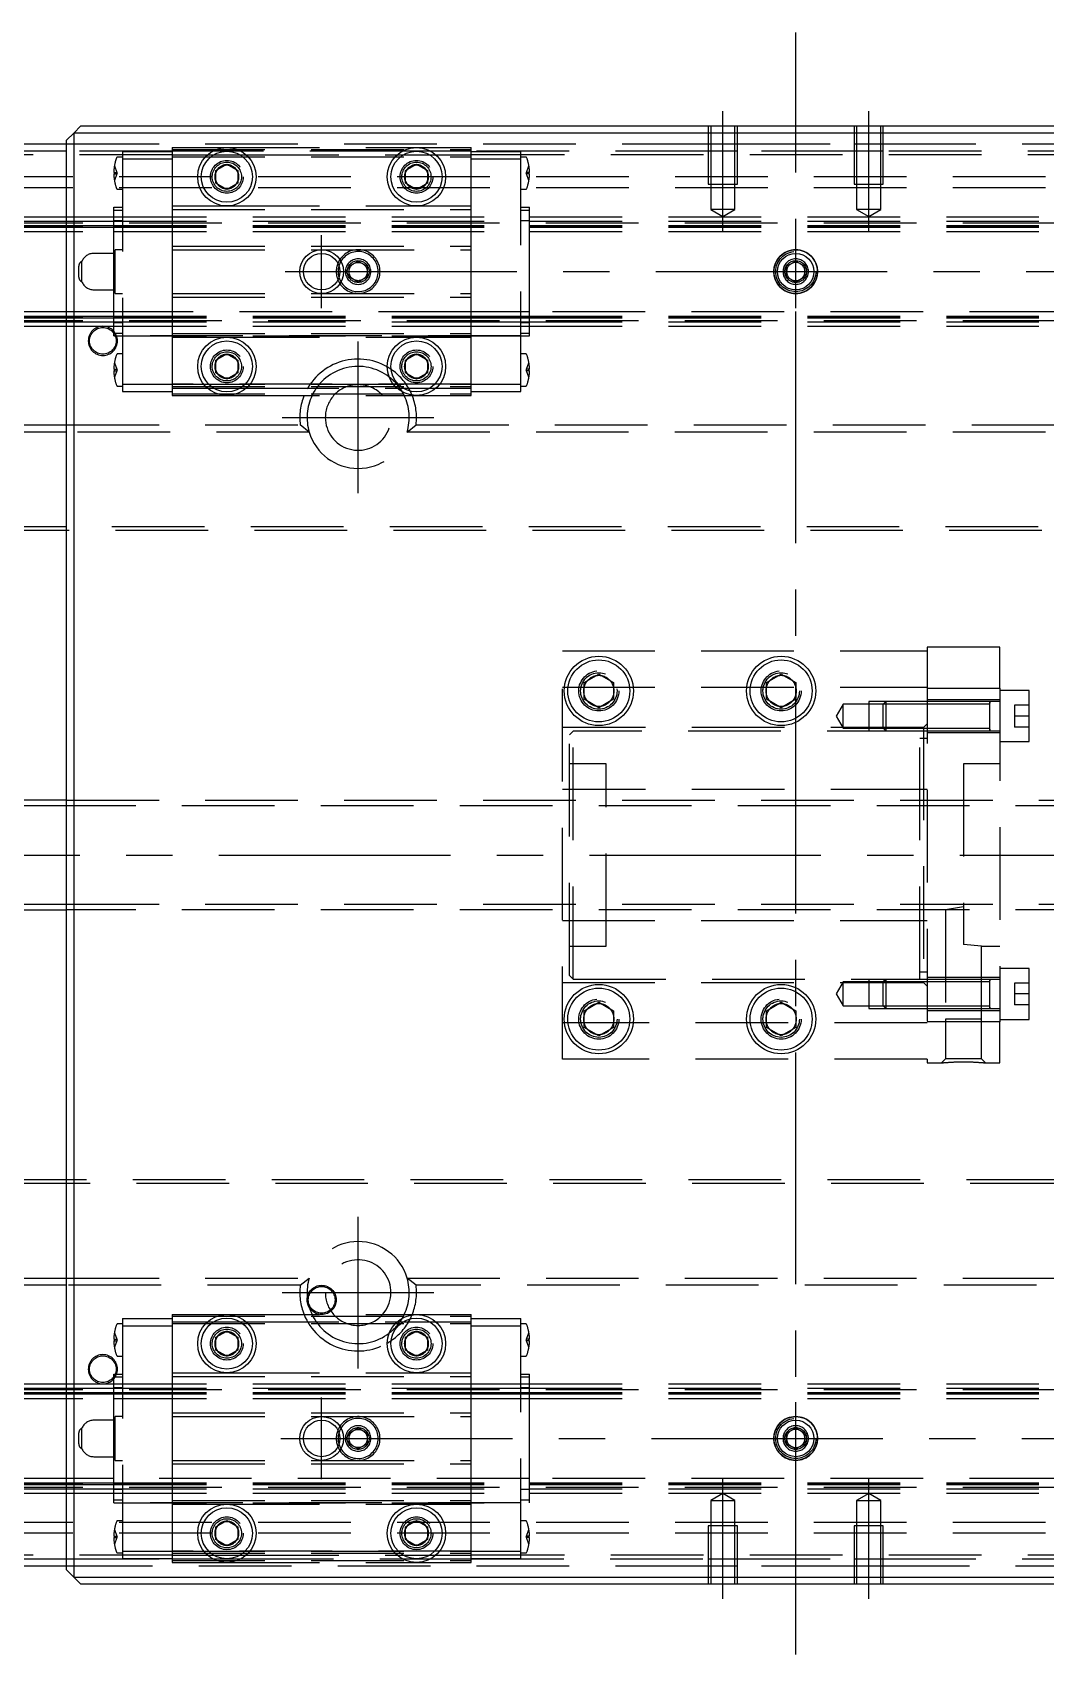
# Model space of a CAD drawing. Extents: x -13 to 910, y -343 to 113.
# Drawn here: x 215.3 to 354.2, y -109.6 to 112.8 of the extents above; entities that cross this region are included whole.
import ezdxf

# ---------------------------------------------------------------- set-up
doc = ezdxf.new("R2010")
doc.units = 0
doc.linetypes.add('CENTER', pattern=[50.8, 31.75, -6.35, 6.35, -6.35])
doc.linetypes.add('DASHED', pattern=[19.05, 12.7, -6.35])
doc.layers.get('0').update_dxf_attribs({"linetype": 'CONTINUOUS'})
doc.layers.add('CENTER', color=1, linetype='CENTER')

msp = doc.modelspace()

# ---------------------------------------------------------------- linework, layer by layer
at = {"color": 7, "linetype": 'CONTINUOUS'}
for p, q in [((221, 99), (220, 98)), ((220, -98), (220, 98)), ((222, 100), (221, 99)), ((419, 99), (221, 99)), ((221, 99), (221, -99)), ((222, 100), (418, 100)), ((220, 96.5), (1, 96.5)), ((2, 97.5), (220, 97.5)), ((240.5, 93.87), (242, 94.73)), ((240.5, 92.13), (240.5, 93.87)), ((242, 94.73), (243.5, 93.87)), ((243.5, 93.87), (243.5, 92.13)), ((266.5, 93.87), (268, 94.73)), ((266.5, 92.13), (266.5, 93.87)), ((268, 94.73), (269.5, 93.87)), ((269.5, 93.87), (269.5, 92.13)), ((242, 91.27), (240.5, 92.13)), ((243.5, 92.13), (242, 91.27)), ((268, 91.27), (266.5, 92.13)), ((269.5, 92.13), (268, 91.27)), ((0, 87.5), (220, 87.5)), ((0, 86.32), (220, 86.32)), ((0, 86.1), (220, 86.1)), ((0, 73.9), (220, 73.9)), ((0, 73.68), (220, 73.68)), ((0, 72.5), (220, 72.5)), ((240.5, 67.87), (242, 68.73)), ((240.5, 66.13), (240.5, 67.87)), ((242, 68.73), (243.5, 67.87)), ((243.5, 67.87), (243.5, 66.13)), ((266.5, 67.87), (268, 68.73)), ((266.5, 66.13), (266.5, 67.87)), ((268, 68.73), (269.5, 67.87)), ((269.5, 67.87), (269.5, 66.13)), ((242, 65.27), (240.5, 66.13)), ((243.5, 66.13), (242, 65.27)), ((268, 65.27), (266.5, 66.13)), ((269.5, 66.13), (268, 65.27)), ((220, 58), (146.71, 58)), ((147.94, 59), (220, 59)), ((291, 23.65), (293, 24.81)), ((293, 24.81), (295, 23.65)), ((316, 23.65), (318, 24.81)), ((318, 24.81), (320, 23.65)), ((291, 21.35), (291, 23.65)), ((295, 23.65), (295, 21.35)), ((316, 21.35), (316, 23.65)), ((320, 23.65), (320, 21.35)), ((293, 20.19), (291, 21.35)), ((295, 21.35), (293, 20.19)), ((318, 20.19), (316, 21.35)), ((320, 21.35), (318, 20.19)), ((220, 7.5), (40.5, 7.5)), ((40.5, -7.5), (220, -7.5)), ((291, -21.35), (293, -20.19)), ((291, -23.65), (291, -21.35)), ((293, -20.19), (295, -21.35)), ((295, -21.35), (295, -23.65)), ((316, -21.35), (318, -20.19)), ((316, -23.65), (316, -21.35)), ((318, -20.19), (320, -21.35)), ((320, -21.35), (320, -23.65)), ((293, -24.81), (291, -23.65)), ((295, -23.65), (293, -24.81)), ((318, -24.81), (316, -23.65)), ((320, -23.65), (318, -24.81)), ((146.71, -58), (220, -58)), ((220, -59), (147.94, -59)), ((240.5, -66.13), (242, -65.27)), ((240.5, -67.87), (240.5, -66.13)), ((242, -65.27), (243.5, -66.13)), ((243.5, -66.13), (243.5, -67.87)), ((266.5, -66.13), (268, -65.27)), ((266.5, -67.87), (266.5, -66.13)), ((268, -65.27), (269.5, -66.13)), ((269.5, -66.13), (269.5, -67.87)), ((242, -68.73), (240.5, -67.87)), ((243.5, -67.87), (242, -68.73)), ((268, -68.73), (266.5, -67.87)), ((269.5, -67.87), (268, -68.73)), ((0, -72.5), (220, -72.5)), ((0, -73.68), (220, -73.68)), ((0, -73.9), (220, -73.9)), ((0, -86.1), (220, -86.1)), ((0, -86.32), (220, -86.32)), ((0, -87.5), (220, -87.5)), ((240.5, -92.13), (242, -91.27)), ((240.5, -93.87), (240.5, -92.13)), ((242, -91.27), (243.5, -92.13)), ((243.5, -92.13), (243.5, -93.87)), ((266.5, -92.13), (268, -91.27)), ((266.5, -93.87), (266.5, -92.13)), ((268, -91.27), (269.5, -92.13)), ((269.5, -92.13), (269.5, -93.87)), ((242, -94.73), (240.5, -93.87)), ((243.5, -93.87), (242, -94.73)), ((268, -94.73), (266.5, -93.87)), ((269.5, -93.87), (268, -94.73)), ((1, -96.5), (220, -96.5)), ((220, -97.5), (2, -97.5)), ((220, -98), (221, -99)), ((221, -99), (222, -100)), ((221, -99), (419, -99)), ((418, -100), (222, -100))]:
    msp.add_line(p, q, dxfattribs=at)
at = {"color": 3, "linetype": 'DASHED'}
for p, q in [((308, 100), (308, 92)), ((308.35, 100), (308.35, 92)), ((311.65, 92), (311.65, 100)), ((312, 92), (312, 100)), ((328, 100), (328, 92)), ((328.35, 100), (328.35, 92)), ((331.65, 92), (331.65, 100)), ((332, 92), (332, 100)), ((234.5, 96), (0.5, 96)), ((220, 97.5), (308, 97.5)), ((234.5, 96.5), (220, 96.5)), ((227.7, 95.7), (226.99, 95.7)), ((227.7, 96.45), (234.5, 96.45)), ((227.7, 96.45), (227.7, 95.45)), ((234.5, 97), (242, 97)), ((234.5, 97), (234.5, 96)), ((234.5, 96.75), (275.5, 96.75)), ((240.06, 96.5), (234.5, 96.5)), ((234.5, 96), (234.5, 89)), ((234.5, 96), (239.35, 96)), ((234.5, 95.75), (275.5, 95.75)), ((239.35, 96), (240.2, 96)), ((242, 96.5), (240.06, 96.5)), ((240.2, 96), (243.8, 96)), ((242, 97), (268, 97)), ((243.94, 96.5), (242, 96.5)), ((243.8, 96), (244.65, 96)), ((266.06, 96.5), (243.94, 96.5)), ((244.65, 96), (265.35, 96)), ((265.35, 96), (266.2, 96)), ((268, 96.5), (266.06, 96.5)), ((266.2, 96), (269.8, 96)), ((268, 97), (275.5, 97)), ((269.94, 96.5), (268, 96.5)), ((269.8, 96), (270.65, 96)), ((275.5, 96.5), (269.94, 96.5)), ((270.65, 96), (275.5, 96)), ((275.5, 96), (275.5, 97)), ((308, 96.5), (275.5, 96.5)), ((275.5, 96.45), (282.3, 96.45)), ((275.5, 89), (275.5, 96)), ((364.5, 96), (275.5, 96)), ((282.3, 95.45), (282.3, 96.45)), ((283.01, 95.7), (282.3, 95.7)), ((308, 97.5), (312, 97.5)), ((312, 96.5), (308, 96.5)), ((312, 97.5), (328, 97.5)), ((328, 96.5), (312, 96.5)), ((328, 97.5), (332, 97.5)), ((332, 96.5), (328, 96.5)), ((332, 97.5), (420, 97.5)), ((364.5, 96.5), (332, 96.5)), ((226.5, 93.6), (226.58, 93.6)), ((226.58, 94.5), (226.9, 93.6)), ((226.58, 93.6), (226.9, 93.6)), ((226.58, 93.6), (226.58, 93.4)), ((226.9, 93.6), (226.94, 93.5)), ((226.9, 93.4), (226.94, 93.5)), ((227.7, 95.45), (227.7, 64.55)), ((227.7, 95.45), (234.5, 95.45)), ((275.5, 95.45), (282.3, 95.45)), ((282.3, 64.55), (282.3, 95.45)), ((283.1, 93.6), (283.06, 93.5)), ((283.1, 93.4), (283.06, 93.5)), ((283.1, 93.6), (283.42, 94.5)), ((283.42, 93.6), (283.1, 93.6)), ((283.42, 93.4), (283.42, 93.6)), ((283.42, 93.6), (283.5, 93.6)), ((640, 93), (0, 93)), ((640, 91.5), (0, 91.5)), ((226.58, 93.4), (226.5, 93.4)), ((226.9, 93.4), (226.58, 92.5)), ((226.58, 93.4), (226.9, 93.4)), ((226.99, 91.3), (227.7, 91.3)), ((240, 93), (240.02, 93.3)), ((266, 93), (266.03, 93.35)), ((282.3, 91.3), (283.01, 91.3)), ((283.42, 92.5), (283.1, 93.4)), ((283.42, 93.4), (283.1, 93.4)), ((283.5, 93.4), (283.42, 93.4)), ((308, 92), (312, 92)), ((308.35, 92), (308.35, 88.5)), ((311.65, 88.5), (311.65, 92)), ((328, 92), (332, 92)), ((328.35, 92), (328.35, 88.5)), ((331.65, 88.5), (331.65, 92)), ((234.5, 89), (234.5, 88.5)), ((234.5, 89), (242, 89)), ((242, 89), (268, 89)), ((268, 89), (275.5, 89)), ((275.5, 88.5), (275.5, 89)), ((0, 86.91), (220, 86.91)), ((220, 87.5), (226.5, 87.5)), ((220, 86.91), (226.5, 86.91)), ((226.5, 88.43), (226.5, 88.82)), ((226.5, 88.82), (227.7, 88.82)), ((226.5, 88.43), (227.7, 88.43)), ((226.5, 86.03), (226.5, 88.43)), ((226.5, 87.5), (283.5, 87.5)), ((226.5, 87.01), (227.7, 87.01)), ((226.5, 86.91), (283.5, 86.91)), ((234.5, 88.5), (234.5, 83.5)), ((234.5, 88.5), (275.5, 88.5)), ((275.5, 83.5), (275.5, 88.5)), ((282.3, 88.82), (283.5, 88.82)), ((282.3, 88.43), (283.5, 88.43)), ((282.3, 87.01), (283.5, 87.01)), ((283.5, 88.43), (283.5, 88.82)), ((283.5, 86.03), (283.5, 88.43)), ((283.5, 87.5), (356.5, 87.5)), ((283.5, 86.91), (356.5, 86.91)), ((308.35, 88.5), (310, 87.55)), ((311.65, 88.5), (308.35, 88.5)), ((310, 87.55), (311.65, 88.5)), ((328.35, 88.5), (330, 87.55)), ((331.65, 88.5), (328.35, 88.5)), ((330, 87.55), (331.65, 88.5)), ((0, 86.7), (640, 86.7)), ((0, 86.26), (226.5, 86.26)), ((0, 85.5), (226.5, 85.5)), ((220, 86.32), (226.5, 86.32)), ((220, 86.1), (226.5, 86.1)), ((226.5, 86.32), (283.5, 86.32)), ((226.5, 86.26), (283.5, 86.26)), ((226.5, 86.1), (283.5, 86.1)), ((226.5, 73.97), (226.5, 86.03)), ((226.5, 85.5), (283.5, 85.5)), ((283.5, 86.32), (356.5, 86.32)), ((283.5, 86.26), (356.5, 86.26)), ((283.5, 86.1), (356.5, 86.1)), ((283.5, 73.97), (283.5, 86.03)), ((283.5, 85.5), (356.5, 85.5)), ((226.7, 82.5), (223.75, 82.5)), ((227.7, 83), (226.7, 83)), ((226.7, 80), (226.7, 83)), ((234.5, 83.5), (275.5, 83.5)), ((234.5, 83.5), (234.5, 83)), ((234.5, 83), (234.5, 77)), ((234.5, 83), (255, 83)), ((255, 83), (275.5, 83)), ((275.5, 83), (275.5, 83.5)), ((275.5, 77), (275.5, 83)), ((221.7, 80), (221.7, 80.75)), ((222.12, 80), (222.12, 81.39)), ((258.5, 80), (258.52, 80.22)), ((258.75, 80.72), (260, 81.44)), ((258.75, 79.28), (258.75, 80.72)), ((260, 81.44), (261.25, 80.72)), ((261.25, 80.72), (261.25, 79.28)), ((318.5, 80), (318.52, 80.25)), ((318.75, 80.72), (320, 81.44)), ((318.75, 79.28), (318.75, 80.72)), ((320, 81.44), (321.25, 80.72)), ((321.25, 80.72), (321.25, 79.28)), ((221.7, 79.25), (221.7, 80)), ((222.12, 78.61), (222.12, 80)), ((226.7, 77), (226.7, 80)), ((260, 78.56), (258.75, 79.28)), ((261.25, 79.28), (260, 78.56)), ((320, 78.56), (318.75, 79.28)), ((321.25, 79.28), (320, 78.56)), ((223.75, 77.5), (226.7, 77.5)), ((226.7, 77), (227.7, 77)), ((234.5, 77), (234.5, 76.5)), ((234.5, 77), (255, 77)), ((234.5, 76.5), (234.5, 71.5)), ((234.5, 76.5), (275.5, 76.5)), ((255, 77), (275.5, 77)), ((275.5, 76.5), (275.5, 77)), ((275.5, 71.5), (275.5, 76.5)), ((226.5, 74.5), (0, 74.5)), ((0, 73.74), (226.5, 73.74)), ((220, 73.9), (226.5, 73.9)), ((220, 73.68), (226.5, 73.68)), ((275.5, 74.5), (226.5, 74.5)), ((226.5, 71.57), (226.5, 73.97)), ((226.5, 73.9), (275.5, 73.9)), ((226.5, 73.74), (275.5, 73.74)), ((226.5, 73.68), (275.5, 73.68)), ((283.5, 74.5), (275.5, 74.5)), ((275.5, 73.9), (283.5, 73.9)), ((275.5, 73.74), (283.5, 73.74)), ((275.5, 73.68), (283.5, 73.68)), ((356.5, 74.5), (283.5, 74.5)), ((283.5, 71.57), (283.5, 73.97)), ((283.5, 73.9), (356.5, 73.9)), ((283.5, 73.74), (356.5, 73.74)), ((283.5, 73.68), (356.5, 73.68)), ((0, 73.3), (640, 73.3)), ((0, 73.09), (220, 73.09)), ((220, 73.09), (226.5, 73.09)), ((220, 72.5), (226.5, 72.5)), ((226.5, 73.09), (275.5, 73.09)), ((227.7, 72.99), (226.5, 72.99)), ((226.5, 72.5), (275.5, 72.5)), ((226.5, 71.18), (226.5, 71.57)), ((226.5, 71.57), (227.7, 71.57)), ((226.5, 71.18), (275.5, 71.18)), ((282.3, 71.18), (227.7, 71.18)), ((234.5, 71.5), (234.5, 71)), ((234.5, 71.5), (275.5, 71.5)), ((275.5, 73.09), (283.5, 73.09)), ((275.5, 72.5), (283.5, 72.5)), ((275.5, 71), (275.5, 71.5)), ((275.5, 71.18), (283.5, 71.18)), ((283.5, 72.99), (282.3, 72.99)), ((282.3, 71.57), (283.5, 71.57)), ((283.5, 73.09), (356.5, 73.09)), ((283.5, 72.5), (356.5, 72.5)), ((283.5, 71.18), (283.5, 71.57)), ((234.5, 71), (234.5, 64)), ((234.5, 71), (242, 71)), ((242, 71), (268, 71)), ((268, 71), (275.5, 71)), ((275.5, 64), (275.5, 71)), ((226.58, 67.5), (226.9, 66.6)), ((227.7, 68.7), (226.99, 68.7)), ((240, 67), (240.02, 67.3)), ((266, 67), (266.03, 67.35)), ((283.01, 68.7), (282.3, 68.7)), ((283.1, 66.6), (283.42, 67.5)), ((226.5, 66.6), (226.58, 66.6)), ((226.58, 66.4), (226.5, 66.4)), ((226.58, 66.6), (226.9, 66.6)), ((226.58, 66.6), (226.58, 66.4)), ((226.9, 66.4), (226.58, 65.5)), ((226.58, 66.4), (226.9, 66.4)), ((226.9, 66.6), (226.94, 66.5)), ((226.9, 66.4), (226.94, 66.5)), ((227.7, 64.55), (234.5, 64.55)), ((227.7, 64.55), (227.7, 63.55)), ((234.5, 64.55), (275.5, 64.55)), ((275.5, 64.55), (234.5, 64.55)), ((275.5, 64.55), (282.3, 64.55)), ((282.3, 63.55), (282.3, 64.55)), ((283.1, 66.6), (283.06, 66.5)), ((283.1, 66.4), (283.06, 66.5)), ((283.42, 66.6), (283.1, 66.6)), ((283.42, 65.5), (283.1, 66.4)), ((283.42, 66.4), (283.1, 66.4)), ((283.42, 66.4), (283.42, 66.6)), ((283.42, 66.6), (283.5, 66.6)), ((283.5, 66.4), (283.42, 66.4)), ((226.99, 64.3), (227.7, 64.3)), ((227.7, 63.55), (234.5, 63.55)), ((234.5, 64.25), (275.5, 64.25)), ((234.5, 64), (234.5, 63)), ((234.5, 64), (239.35, 64)), ((234.5, 63.25), (275.5, 63.25)), ((234.5, 63), (242, 63)), ((239.35, 64), (240.2, 64)), ((240.2, 64), (243.8, 64)), ((242, 63), (268, 63)), ((243.8, 64), (244.65, 64)), ((244.65, 64), (265.35, 64)), ((265.35, 64), (266.2, 64)), ((266.2, 64), (269.8, 64)), ((268, 63), (275.5, 63)), ((269.8, 64), (270.65, 64)), ((270.65, 64), (275.5, 64)), ((275.5, 63), (275.5, 64)), ((275.5, 63.55), (282.3, 63.55)), ((282.3, 64.3), (283.01, 64.3)), ((220, 59), (252.06, 59)), ((253.29, 58), (220, 58)), ((253.29, 58), (252.06, 59)), ((266.71, 58), (267.94, 59)), ((373.29, 58), (266.71, 58)), ((267.94, 59), (372.06, 59)), ((639.5, 44.5), (0.5, 44.5)), ((639, 45), (1, 45)), ((288, -28), (288, 28)), ((288, 28), (338, 28)), ((348, 28.5), (338, 28.5)), ((338, 28.5), (338, 28)), ((338, 28), (338, -28)), ((348, 22.87), (348, 28.5)), ((288, 23), (338, 23)), ((295.48, 22.79), (295.5, 22.5)), ((315.5, 22.5), (315.53, 22.91)), ((338, 22.87), (348, 22.87)), ((348, 22.87), (348, -22.87)), ((352, 22.55), (348, 22.55)), ((352, 15.55), (352, 22.55)), ((326.5, 20.7), (325.55, 19.05)), ((326.5, 17.4), (326.5, 20.7)), ((330, 20.7), (326.5, 20.7)), ((330, 21.05), (330, 17.05)), ((332.35, 21.05), (330, 21.05)), ((332, 20.7), (330, 20.7)), ((332.35, 21.05), (332, 20.7)), ((332, 17.4), (332, 20.7)), ((338, 20.7), (332, 20.7)), ((338, 20.7), (332, 20.7)), ((332.35, 21.05), (332.35, 17.05)), ((338, 21.05), (332.35, 21.05)), ((338, 21.05), (332.35, 21.05)), ((348, 21.3), (338, 21.3)), ((346.6, 21.05), (338, 21.05)), ((346.6, 20.7), (338, 20.7)), ((348, 21.05), (346.59, 21.05)), ((346.6, 17.05), (346.6, 21.05)), ((346.6, 17.05), (346.6, 21.05)), ((346.6, 20.84), (346.6, 21.05)), ((346.6, 21.05), (346.6, 20.84)), ((346.6, 17.27), (346.6, 20.84)), ((350, 20.55), (350, 19.05)), ((352, 20.55), (350, 20.55)), ((325.55, 19.05), (326.5, 17.4)), ((338, 18), (337.5, 17.5)), ((352, 19.05), (350, 19.05)), ((350, 19.05), (350, 17.55)), ((337.5, 17.5), (288, 17.5)), ((289.5, 17), (289, 16.5)), ((289, -16.5), (289, 16.5)), ((337, 17), (289.5, 17)), ((289.5, -17), (289.5, 17)), ((326.5, 17.4), (330, 17.4)), ((330, 17.4), (332, 17.4)), ((330, 17.05), (332.35, 17.05)), ((332, 17.4), (338, 17.4)), ((332, 17.4), (332.35, 17.05)), ((332, 17.4), (338, 17.4)), ((332.35, 17.05), (338, 17.05)), ((332.35, 17.05), (338, 17.05)), ((337, -17), (337, 17)), ((338, 16), (337, 16)), ((337.5, 17.5), (337.5, -17.5)), ((338, 17.4), (346.6, 17.4)), ((338, 17.05), (346.6, 17.05)), ((338, 16.8), (348, 16.8)), ((346.59, 17.05), (348, 17.05)), ((346.6, 17.05), (346.6, 17.27)), ((346.6, 17.27), (346.6, 17.05)), ((346.6, 17.05), (346.6, 17.05)), ((352, 17.55), (350, 17.55)), ((348, 15.55), (352, 15.55)), ((294, 12.5), (289, 12.5)), ((294, -12.5), (294, 12.5)), ((348, 12.5), (343, 12.5)), ((343, 12.5), (343, -12.26)), ((337.5, 9), (288, 9)), ((338, 9), (337.5, 9)), ((220, 7.5), (420, 7.5)), ((420, 6.75), (220, 6.75)), ((220, -6.75), (420, -6.75)), ((420, -7.5), (220, -7.5)), ((343, -7.09), (340.54, -7.5)), ((340.54, -7.5), (340.54, -22.5)), ((340.54, -7.5), (340.55, -7.5)), ((288, -9), (337.5, -9)), ((337.5, -9), (338, -9)), ((289, -12.5), (294, -12.5)), ((345.46, -12.5), (343, -12.26)), ((345.46, -22.5), (345.46, -12.5)), ((345.46, -12.5), (348, -12.5)), ((352, -15.55), (348, -15.55)), ((352, -22.55), (352, -15.55)), ((288, -17.5), (337.5, -17.5)), ((289, -16.5), (289.5, -17)), ((289.5, -17), (337, -17)), ((326.5, -17.4), (325.55, -19.05)), ((326.5, -20.7), (326.5, -17.4)), ((330, -17.4), (326.5, -17.4)), ((330, -17.05), (330, -21.05)), ((332.35, -17.05), (330, -17.05)), ((332, -17.4), (330, -17.4)), ((332.35, -17.05), (332, -17.4)), ((332, -20.7), (332, -17.4)), ((338, -17.4), (332, -17.4)), ((338, -17.4), (332, -17.4)), ((332.35, -17.05), (332.35, -21.05)), ((338, -17.05), (332.35, -17.05)), ((338, -17.05), (332.35, -17.05)), ((337, -16), (338, -16)), ((337.5, -17.5), (338, -18)), ((348, -16.8), (338, -16.8)), ((346.6, -17.05), (338, -17.05)), ((346.6, -17.4), (338, -17.4)), ((348, -17.05), (346.59, -17.05)), ((346.6, -21.05), (346.6, -17.05)), ((346.6, -21.05), (346.6, -17.05)), ((346.6, -17.4), (346.6, -17.05)), ((346.6, -17.27), (346.6, -17.05)), ((346.6, -17.05), (346.6, -17.27)), ((346.6, -20.84), (346.6, -17.27)), ((346.6, -20.7), (346.6, -17.4)), ((350, -17.55), (350, -19.05)), ((352, -17.55), (350, -17.55)), ((325.55, -19.05), (326.5, -20.7)), ((352, -19.05), (350, -19.05)), ((350, -19.05), (350, -20.55)), ((290.5, -22.5), (290.53, -22.09)), ((315.5, -22.5), (315.53, -22.09)), ((326.5, -20.7), (330, -20.7)), ((330, -20.7), (332, -20.7)), ((330, -21.05), (332.35, -21.05)), ((332, -20.7), (338, -20.7)), ((332, -20.7), (332.35, -21.05)), ((332, -20.7), (338, -20.7)), ((332.35, -21.05), (338, -21.05)), ((332.35, -21.05), (338, -21.05)), ((338, -20.7), (346.6, -20.7)), ((338, -21.05), (346.6, -21.05)), ((338, -21.3), (348, -21.3)), ((346.59, -21.05), (348, -21.05)), ((346.6, -21.05), (346.6, -20.7)), ((346.6, -21.05), (346.6, -20.84)), ((346.6, -20.84), (346.6, -21.05)), ((352, -20.55), (350, -20.55)), ((338, -23), (288, -23)), ((348, -22.87), (338, -22.87)), ((345.46, -22.5), (340.54, -22.5)), ((340.55, -22.5), (340.55, -27.95)), ((345.45, -27.95), (345.45, -22.5)), ((348, -22.55), (352, -22.55)), ((348, -28.5), (348, -22.87)), ((338, -28), (288, -28)), ((338, -28), (338, -28.5)), ((338, -28.5), (340, -28.5)), ((340.55, -27.95), (340, -28.5)), ((340, -28.5), (340.01, -28.5)), ((340, -28.5), (340, -28.5)), ((340.01, -28.5), (340.02, -28.5)), ((340.02, -28.5), (340.04, -28.5)), ((340.04, -28.5), (340.06, -28.49)), ((340.06, -28.49), (340.08, -28.49)), ((340.08, -28.49), (340.11, -28.49)), ((340.11, -28.49), (340.15, -28.49)), ((340.15, -28.49), (340.19, -28.48)), ((340.19, -28.48), (340.24, -28.48)), ((340.24, -28.48), (340.3, -28.47)), ((340.3, -28.47), (340.37, -28.47)), ((340.37, -28.47), (340.44, -28.46)), ((340.44, -28.46), (340.52, -28.45)), ((340.52, -28.45), (340.61, -28.45)), ((345.45, -27.95), (340.55, -27.95)), ((340.61, -28.45), (340.7, -28.44)), ((340.7, -28.44), (340.8, -28.43)), ((340.8, -28.43), (340.9, -28.43)), ((340.9, -28.43), (341.01, -28.42)), ((341.01, -28.42), (341.12, -28.41)), ((341.12, -28.41), (341.24, -28.41)), ((341.24, -28.41), (341.36, -28.4)), ((341.36, -28.4), (341.48, -28.39)), ((341.48, -28.39), (341.61, -28.39)), ((341.61, -28.39), (341.74, -28.38)), ((341.74, -28.38), (341.87, -28.38)), ((341.87, -28.38), (342.01, -28.37)), ((342.01, -28.37), (342.15, -28.37)), ((342.15, -28.37), (342.29, -28.36)), ((342.29, -28.36), (342.43, -28.36)), ((342.43, -28.36), (342.57, -28.36)), ((342.57, -28.36), (342.71, -28.36)), ((342.71, -28.36), (342.85, -28.36)), ((342.85, -28.36), (343, -28.36)), ((343, -28.36), (343.15, -28.36)), ((343.15, -28.36), (343.29, -28.36)), ((343.29, -28.36), (343.43, -28.36)), ((343.43, -28.36), (343.57, -28.36)), ((343.57, -28.36), (343.71, -28.36)), ((343.71, -28.36), (343.85, -28.37)), ((343.85, -28.37), (343.99, -28.37)), ((343.99, -28.37), (344.13, -28.38)), ((344.13, -28.38), (344.26, -28.38)), ((344.26, -28.38), (344.39, -28.39)), ((344.39, -28.39), (344.52, -28.39)), ((344.52, -28.39), (344.64, -28.4)), ((344.64, -28.4), (344.76, -28.41)), ((344.76, -28.41), (344.88, -28.41)), ((344.88, -28.41), (344.99, -28.42)), ((344.99, -28.42), (345.1, -28.43)), ((345.1, -28.43), (345.2, -28.43)), ((345.2, -28.43), (345.3, -28.44)), ((345.3, -28.44), (345.39, -28.45)), ((345.39, -28.45), (345.48, -28.45)), ((346, -28.5), (345.45, -27.95)), ((345.48, -28.45), (345.54, -28.46)), ((345.54, -28.46), (345.6, -28.46)), ((345.6, -28.46), (345.66, -28.47)), ((345.66, -28.47), (345.71, -28.47)), ((345.71, -28.47), (345.76, -28.48)), ((345.76, -28.48), (345.81, -28.48)), ((345.81, -28.48), (345.85, -28.49)), ((345.85, -28.49), (345.89, -28.49)), ((345.89, -28.49), (345.92, -28.49)), ((345.92, -28.49), (345.94, -28.49)), ((345.94, -28.49), (345.97, -28.5)), ((345.97, -28.5), (345.99, -28.5)), ((345.99, -28.5), (346, -28.5)), ((346, -28.5), (346, -28.5)), ((346, -28.5), (348, -28.5)), ((346, -28.5), (346, -28.5)), ((0.5, -44.5), (639.5, -44.5)), ((1, -45), (639, -45)), ((220, -58), (253.29, -58)), ((252.06, -59), (220, -59)), ((252.06, -59), (253.29, -58)), ((266.71, -58), (373.29, -58)), ((267.94, -59), (266.71, -58)), ((372.06, -59), (267.94, -59)), ((227.7, -64.3), (226.99, -64.3)), ((227.7, -63.55), (234.5, -63.55)), ((227.7, -63.55), (227.7, -64.55)), ((234.5, -63), (242, -63)), ((234.5, -63), (234.5, -64)), ((234.5, -63.25), (275.5, -63.25)), ((234.5, -64), (234.5, -71)), ((234.5, -64), (239.35, -64)), ((234.5, -64.25), (275.5, -64.25)), ((239.35, -64), (240.2, -64)), ((240.2, -64), (243.8, -64)), ((242, -63), (268, -63)), ((243.8, -64), (244.65, -64)), ((244.65, -64), (265.35, -64)), ((265.35, -64), (266.2, -64)), ((266.2, -64), (269.8, -64)), ((268, -63), (275.5, -63)), ((269.8, -64), (270.65, -64)), ((270.65, -64), (275.5, -64)), ((275.5, -64), (275.5, -63)), ((275.5, -63.55), (282.3, -63.55)), ((275.5, -71), (275.5, -64)), ((282.3, -64.55), (282.3, -63.55)), ((283.01, -64.3), (282.3, -64.3)), ((226.5, -66.4), (226.58, -66.4)), ((226.58, -66.6), (226.5, -66.6)), ((226.58, -65.5), (226.9, -66.4)), ((226.58, -66.4), (226.9, -66.4)), ((226.58, -66.4), (226.58, -66.6)), ((226.9, -66.6), (226.58, -67.5)), ((226.58, -66.6), (226.9, -66.6)), ((226.9, -66.4), (226.94, -66.5)), ((226.9, -66.6), (226.94, -66.5)), ((227.7, -64.55), (227.7, -95.45)), ((227.7, -64.55), (234.5, -64.55)), ((240, -67), (240.03, -66.65)), ((266, -67), (266.03, -66.65)), ((275.5, -64.55), (282.3, -64.55)), ((282.3, -95.45), (282.3, -64.55)), ((283.1, -66.4), (283.06, -66.5)), ((283.1, -66.6), (283.06, -66.5)), ((283.1, -66.4), (283.42, -65.5)), ((283.42, -66.4), (283.1, -66.4)), ((283.42, -67.5), (283.1, -66.6)), ((283.42, -66.6), (283.1, -66.6)), ((283.42, -66.6), (283.42, -66.4)), ((283.42, -66.4), (283.5, -66.4)), ((283.5, -66.6), (283.42, -66.6)), ((226.99, -68.7), (227.7, -68.7)), ((282.3, -68.7), (283.01, -68.7)), ((234.5, -71), (234.5, -71.5)), ((234.5, -71), (242, -71)), ((242, -71), (268, -71)), ((268, -71), (275.5, -71)), ((275.5, -71.5), (275.5, -71)), ((0, -73.09), (220, -73.09)), ((0, -73.3), (640, -73.3)), ((220, -72.5), (226.5, -72.5)), ((220, -73.09), (226.5, -73.09)), ((226.5, -71.57), (226.5, -71.18)), ((226.5, -71.18), (227.7, -71.18)), ((226.5, -71.57), (227.7, -71.57)), ((226.5, -73.97), (226.5, -71.57)), ((226.5, -72.5), (275.5, -72.5)), ((226.5, -72.99), (227.7, -72.99)), ((226.5, -73.09), (275.5, -73.09)), ((234.5, -71.5), (234.5, -76.5)), ((234.5, -71.5), (275.5, -71.5)), ((275.5, -76.5), (275.5, -71.5)), ((275.5, -72.5), (283.5, -72.5)), ((275.5, -73.09), (283.5, -73.09)), ((282.3, -71.18), (283.5, -71.18)), ((282.3, -71.57), (283.5, -71.57)), ((282.3, -72.99), (283.5, -72.99)), ((283.5, -71.57), (283.5, -71.18)), ((283.5, -73.97), (283.5, -71.57)), ((283.5, -72.5), (356.5, -72.5)), ((283.5, -73.09), (356.5, -73.09)), ((0, -73.74), (226.5, -73.74)), ((0, -74.5), (226.5, -74.5)), ((220, -73.68), (226.5, -73.68)), ((220, -73.9), (226.5, -73.9)), ((226.5, -73.68), (275.5, -73.68)), ((226.5, -73.74), (275.5, -73.74)), ((226.5, -73.9), (275.5, -73.9)), ((226.5, -86.03), (226.5, -73.97)), ((226.5, -74.5), (275.5, -74.5)), ((275.5, -73.68), (283.5, -73.68)), ((275.5, -73.74), (283.5, -73.74)), ((275.5, -73.9), (283.5, -73.9)), ((275.5, -74.5), (283.5, -74.5)), ((283.5, -73.68), (356.5, -73.68)), ((283.5, -73.74), (356.5, -73.74)), ((283.5, -73.9), (356.5, -73.9)), ((283.5, -86.03), (283.5, -73.97)), ((283.5, -74.5), (356.5, -74.5)), ((226.7, -77.5), (223.75, -77.5)), ((227.7, -77), (226.7, -77)), ((226.7, -80), (226.7, -77)), ((234.5, -76.5), (275.5, -76.5)), ((234.5, -76.5), (234.5, -77)), ((234.5, -77), (234.5, -83)), ((234.5, -77), (255, -77)), ((255, -77), (275.5, -77)), ((275.5, -77), (275.5, -76.5)), ((275.5, -83), (275.5, -77)), ((221.7, -80), (221.7, -79.25)), ((221.7, -80.75), (221.7, -80)), ((222.12, -80), (222.12, -78.61)), ((222.12, -81.39), (222.12, -80)), ((226.7, -83), (226.7, -80)), ((258.5, -80), (258.52, -79.75)), ((258.75, -79.28), (260, -78.56)), ((258.75, -80.72), (258.75, -79.28)), ((260, -78.56), (261.25, -79.28)), ((261.25, -79.28), (261.25, -80.72)), ((318.5, -80), (318.52, -79.75)), ((318.75, -79.28), (320, -78.56)), ((318.75, -80.72), (318.75, -79.28)), ((320, -78.56), (321.25, -79.28)), ((321.25, -79.28), (321.25, -80.72)), ((260, -81.44), (258.75, -80.72)), ((261.25, -80.72), (260, -81.44)), ((320, -81.44), (318.75, -80.72)), ((321.25, -80.72), (320, -81.44)), ((223.75, -82.5), (226.7, -82.5)), ((226.7, -83), (227.7, -83)), ((234.5, -83), (234.5, -83.5)), ((234.5, -83), (255, -83)), ((234.5, -83.5), (234.5, -88.5)), ((234.5, -83.5), (275.5, -83.5)), ((255, -83), (275.5, -83)), ((275.5, -83.5), (275.5, -83)), ((275.5, -88.5), (275.5, -83.5)), ((226.5, -85.5), (0, -85.5)), ((0, -86.26), (226.5, -86.26)), ((0, -86.7), (640, -86.7)), ((220, -86.1), (226.5, -86.1)), ((220, -86.32), (226.5, -86.32)), ((283.5, -85.5), (226.5, -85.5)), ((226.5, -88.43), (226.5, -86.03)), ((226.5, -86.1), (283.5, -86.1)), ((226.5, -86.26), (283.5, -86.26)), ((226.5, -86.32), (283.5, -86.32)), ((356.5, -85.5), (283.5, -85.5)), ((283.5, -88.43), (283.5, -86.03)), ((283.5, -86.1), (356.5, -86.1)), ((283.5, -86.26), (356.5, -86.26)), ((283.5, -86.32), (356.5, -86.32)), ((0, -86.91), (220, -86.91)), ((220, -86.91), (226.5, -86.91)), ((220, -87.5), (226.5, -87.5)), ((226.5, -86.91), (283.5, -86.91)), ((227.7, -87.01), (226.5, -87.01)), ((226.5, -87.5), (283.5, -87.5)), ((226.5, -88.82), (226.5, -88.43)), ((226.5, -88.43), (227.7, -88.43)), ((226.5, -88.82), (283.5, -88.82)), ((282.3, -88.82), (227.7, -88.82)), ((234.5, -88.5), (275.5, -88.5)), ((234.5, -88.5), (234.5, -89)), ((275.5, -89), (275.5, -88.5)), ((283.5, -87.01), (282.3, -87.01)), ((282.3, -88.43), (283.5, -88.43)), ((283.5, -86.91), (356.5, -86.91)), ((283.5, -87.5), (356.5, -87.5)), ((283.5, -88.82), (283.5, -88.43)), ((310, -87.55), (308.35, -88.5)), ((308.35, -88.5), (308.35, -92)), ((308.35, -88.5), (311.65, -88.5)), ((311.65, -88.5), (310, -87.55)), ((311.65, -92), (311.65, -88.5)), ((330, -87.55), (328.35, -88.5)), ((328.35, -88.5), (328.35, -92)), ((328.35, -88.5), (331.65, -88.5)), ((331.65, -88.5), (330, -87.55)), ((331.65, -92), (331.65, -88.5)), ((234.5, -89), (242, -89)), ((234.5, -89), (234.5, -96)), ((242, -89), (268, -89)), ((268, -89), (275.5, -89)), ((275.5, -96), (275.5, -89)), ((640, -91.5), (0, -91.5)), ((640, -93), (0, -93)), ((226.5, -93.4), (226.58, -93.4)), ((226.58, -92.5), (226.9, -93.4)), ((226.58, -93.4), (226.9, -93.4)), ((226.58, -93.4), (226.58, -93.6)), ((226.9, -93.4), (226.94, -93.5)), ((227.7, -91.3), (226.99, -91.3)), ((240, -93), (240.02, -92.7)), ((266, -93), (266.03, -92.65)), ((283.01, -91.3), (282.3, -91.3)), ((283.1, -93.4), (283.06, -93.5)), ((283.1, -93.4), (283.42, -92.5)), ((283.42, -93.4), (283.1, -93.4)), ((283.42, -93.6), (283.42, -93.4)), ((283.42, -93.4), (283.5, -93.4)), ((308, -92), (308, -100)), ((312, -92), (308, -92)), ((308.35, -92), (308.35, -100)), ((311.65, -100), (311.65, -92)), ((312, -100), (312, -92)), ((328, -92), (328, -100)), ((332, -92), (328, -92)), ((328.35, -92), (328.35, -100)), ((331.65, -100), (331.65, -92)), ((332, -100), (332, -92)), ((226.58, -93.6), (226.5, -93.6)), ((226.9, -93.6), (226.58, -94.5)), ((226.58, -93.6), (226.9, -93.6)), ((226.9, -93.6), (226.94, -93.5)), ((227.7, -95.45), (227.7, -96.45)), ((227.7, -95.45), (234.5, -95.45)), ((234.5, -95.45), (275.5, -95.45)), ((275.5, -95.45), (234.5, -95.45)), ((275.5, -95.45), (282.3, -95.45)), ((282.3, -96.45), (282.3, -95.45)), ((283.1, -93.6), (283.06, -93.5)), ((283.42, -94.5), (283.1, -93.6)), ((283.42, -93.6), (283.1, -93.6)), ((283.5, -93.6), (283.42, -93.6)), ((234.5, -96), (0.5, -96)), ((220, -96.5), (234.5, -96.5)), ((308, -97.5), (220, -97.5)), ((226.99, -95.7), (227.7, -95.7)), ((227.7, -96.45), (234.5, -96.45)), ((234.5, -95.75), (275.5, -95.75)), ((234.5, -96), (234.5, -97)), ((234.5, -96), (239.35, -96)), ((234.5, -96.5), (240.06, -96.5)), ((234.5, -96.75), (275.5, -96.75)), ((234.5, -97), (242, -97)), ((239.35, -96), (240.2, -96)), ((240.06, -96.5), (242, -96.5)), ((240.2, -96), (243.8, -96)), ((242, -96.5), (243.94, -96.5)), ((242, -97), (268, -97)), ((243.8, -96), (244.65, -96)), ((243.94, -96.5), (266.06, -96.5)), ((244.65, -96), (265.35, -96)), ((265.35, -96), (266.2, -96)), ((266.06, -96.5), (268, -96.5)), ((266.2, -96), (269.8, -96)), ((268, -96.5), (269.94, -96.5)), ((268, -97), (275.5, -97)), ((269.8, -96), (270.65, -96)), ((269.94, -96.5), (275.5, -96.5)), ((270.65, -96), (275.5, -96)), ((275.5, -97), (275.5, -96)), ((364.5, -96), (275.5, -96)), ((275.5, -96.45), (282.3, -96.45)), ((275.5, -96.5), (308, -96.5)), ((282.3, -95.7), (283.01, -95.7)), ((308, -96.5), (312, -96.5)), ((312, -97.5), (308, -97.5)), ((312, -96.5), (328, -96.5)), ((328, -97.5), (312, -97.5)), ((328, -96.5), (332, -96.5)), ((332, -97.5), (328, -97.5)), ((332, -96.5), (364.5, -96.5)), ((420, -97.5), (332, -97.5))]:
    msp.add_line(p, q, dxfattribs=at)
at = {"color": 3, "linetype": 'CONTINUOUS'}
for p, q in [((220, 6.75), (40.5, 6.75)), ((40.5, -6.75), (220, -6.75))]:
    msp.add_line(p, q, dxfattribs=at)
at = {"color": 7, "linetype": 'CONTINUOUS'}
for centre, radius in [((242, 93), 4), ((242, 93), 3.5), ((268, 93), 4), ((268, 93), 3.5), ((255, 80), 2.5), ((320, 80), 3), ((320, 80), 2.5), ((242, 67), 4), ((242, 67), 3.5), ((268, 67), 4), ((268, 67), 3.5), ((293, 22.5), 4.75), ((293, 22.5), 4.25), ((318, 22.5), 4.75), ((318, 22.5), 4.25), ((293, -22.5), 4.75), ((318, -22.5), 4.75), ((293, -22.5), 4.25), ((318, -22.5), 4.25), ((242, -67), 4), ((242, -67), 3.5), ((268, -67), 4), ((268, -67), 3.5), ((255, -80), 2.5), ((320, -80), 3), ((320, -80), 2.5), ((242, -93), 4), ((242, -93), 3.5), ((268, -93), 4), ((268, -93), 3.5)]:
    msp.add_circle(centre, radius, dxfattribs=at)
at = {"color": 3, "linetype": 'DASHED'}
for centre, radius in [((242, 93), 2.25), ((242, 93), 2), ((242, 93), 1.62), ((268, 93), 2.25), ((268, 93), 2), ((268, 93), 1.62), ((320, 80), 2.75), ((260, 80), 1.5), ((260, 80), 1.25), ((320, 80), 1.5), ((225, 70.5), 1.83), ((242, 67), 2.25), ((242, 67), 2), ((268, 67), 2.25), ((268, 67), 2), ((242, 67), 1.62), ((268, 67), 1.62), ((293, 22.5), 2.75), ((293, 22.5), 2.5), ((318, 22.5), 2.75), ((318, 22.5), 2.5), ((293, -22.5), 2.75), ((293, -22.5), 2.5), ((318, -22.5), 2.75), ((318, -22.5), 2.5), ((255, -61), 2), ((255, -61), 1.83), ((242, -67), 2.25), ((242, -67), 2), ((242, -67), 1.62), ((268, -67), 2.25), ((268, -67), 2), ((268, -67), 1.62), ((225, -70.5), 1.83), ((320, -80), 2.75), ((260, -80), 1.5), ((260, -80), 1.25), ((320, -80), 1.5), ((242, -93), 2.25), ((242, -93), 2), ((268, -93), 2.25), ((268, -93), 2), ((242, -93), 1.62), ((268, -93), 1.62)]:
    msp.add_circle(centre, radius, dxfattribs=at)
at = {"color": 3, "linetype": 'CONTINUOUS'}
for centre in [(255, 80), (255, -80)]:
    msp.add_circle(centre, 3, dxfattribs=at)
at = {"color": 3, "linetype": 'DASHED'}
for centre, radius, start, end in [((226.99, 95.6), 0.1, 90, 159.1494), ((283.01, 95.6), 0.1, 20.8506, 90), ((232.5, 93.5), 6, 170.4203, 179.0449), ((232.5, 93.5), 6, 159.1494, 170.4059), ((242, 93), 1.65, 155.38, 180), ((242, 93), 1.62, 158.1587, 201.8413), ((242, 93), 1.62, 141.8413, 158.1587), ((242, 93), 1.65, 144.62, 155.38), ((242, 93), 1.65, 95.38, 144.62), ((242, 93), 1.62, 98.1587, 141.8413), ((242, 93), 1.62, 81.8413, 98.1587), ((242, 93), 1.65, 84.62, 95.38), ((242, 93), 1.65, 35.38, 84.62), ((242, 93), 1.62, 38.1587, 81.8413), ((242, 93), 1.62, 21.8413, 38.1587), ((242, 93), 1.65, 24.62, 35.38), ((242, 93), 1.65, 335.38, 24.62), ((242, 93), 1.62, 0, 21.8413), ((268, 93), 1.65, 155.38, 180), ((268, 93), 1.62, 158.1587, 201.8413), ((268, 93), 1.62, 141.8413, 158.1587), ((268, 93), 1.65, 144.62, 155.38), ((268, 93), 1.65, 95.38, 144.62), ((268, 93), 1.62, 98.1587, 141.8413), ((268, 93), 1.62, 81.8413, 98.1587), ((268, 93), 1.65, 84.62, 95.38), ((268, 93), 1.65, 35.38, 84.62), ((268, 93), 1.62, 38.1587, 81.8413), ((268, 93), 1.62, 21.8413, 38.1587), ((268, 93), 1.65, 24.62, 35.38), ((268, 93), 1.65, 335.38, 24.62), ((268, 93), 1.62, 0, 21.8413), ((277.5, 93.5), 6, 9.5941, 20.8506), ((277.5, 93.5), 6, 0.9551, 9.5797), ((232.5, 93.5), 6, 180.9551, 189.5797), ((232.5, 93.5), 6, 189.5941, 200.8506), ((226.99, 91.4), 0.1, 200.8506, 270), ((242, 93), 1.65, 180, 204.62), ((242, 93), 1.62, 201.8413, 218.1587), ((242, 93), 1.65, 204.62, 215.38), ((242, 93), 1.65, 215.38, 264.62), ((242, 93), 1.62, 218.1587, 261.8413), ((242, 93), 1.62, 261.8413, 278.1587), ((242, 93), 1.65, 264.62, 275.38), ((242, 93), 1.65, 275.38, 324.62), ((242, 93), 1.62, 278.1587, 321.8413), ((242, 93), 1.62, 321.8413, 338.1587), ((242, 93), 1.65, 324.62, 335.38), ((242, 93), 1.62, 338.1587, 0), ((268, 93), 1.65, 180, 204.62), ((268, 93), 1.62, 201.8413, 218.1587), ((268, 93), 1.65, 204.62, 215.38), ((268, 93), 1.65, 215.38, 264.62), ((268, 93), 1.62, 218.1587, 261.8413), ((268, 93), 1.62, 261.8413, 278.1587), ((268, 93), 1.65, 264.62, 275.38), ((268, 93), 1.65, 275.38, 324.62), ((268, 93), 1.62, 278.1587, 321.8413), ((268, 93), 1.62, 321.8413, 338.1587), ((268, 93), 1.65, 324.62, 335.38), ((268, 93), 1.62, 338.1587, 0), ((283.01, 91.4), 0.1, 270, 339.1494), ((277.5, 93.5), 6, 339.1494, 350.4059), ((277.5, 93.5), 6, 350.4203, 359.0449), ((223.75, 80.75), 1.75, 90, 158.4596), ((260, 80), 3, 0, 146.4427), ((260, 80), 2.75, 0, 148.9612), ((320, 80), 3, 0, 180), ((222.4, 80.75), 0.7, 113.3901, 180), ((260, 80), 3, 157.6684, 180), ((260, 80), 3, 146.4427, 157.6684), ((260, 80), 2.75, 163.1009, 196.8991), ((260, 80), 2.75, 148.9612, 163.1009), ((260, 80), 1.75, 0, 180), ((320, 80), 1.75, 0, 180), ((320, 80), 1.25, 120, 180), ((320, 80), 1.25, 60, 120), ((320, 80), 1.25, 0, 60), ((222.4, 79.25), 0.7, 180, 246.6201), ((223.75, 79.25), 1.75, 201.5404, 270), ((260, 80), 3, 180, 202.3316), ((260, 80), 3, 202.3316, 213.5573), ((260, 80), 2.75, 196.8991, 211.0388), ((260, 80), 3, 213.5573, 0), ((260, 80), 2.75, 211.0388, 0), ((260, 80), 1.75, 180, 0), ((320, 80), 3, 180, 0), ((320, 80), 1.75, 180, 0), ((320, 80), 1.25, 180, 240), ((320, 80), 1.25, 240, 300), ((320, 80), 1.25, 300, 0), ((225, 70.5), 2, 180, 90), ((225, 70.5), 2, 90, 180), ((232.5, 66.5), 6, 170.4203, 179.0449), ((232.5, 66.5), 6, 159.1494, 170.4059), ((226.99, 68.6), 0.1, 90, 159.1494), ((242, 67), 1.65, 155.38, 180), ((242, 67), 1.65, 180, 204.62), ((242, 67), 1.62, 158.1587, 201.8413), ((242, 67), 1.62, 141.8413, 158.1587), ((242, 67), 1.65, 144.62, 155.38), ((242, 67), 1.65, 95.38, 144.62), ((242, 67), 1.62, 98.1587, 141.8413), ((242, 67), 1.62, 81.8413, 98.1587), ((242, 67), 1.65, 84.62, 95.38), ((242, 67), 1.65, 35.38, 84.62), ((242, 67), 1.62, 38.1587, 81.8413), ((242, 67), 1.62, 21.8413, 38.1587), ((242, 67), 1.65, 24.62, 35.38), ((242, 67), 1.65, 335.38, 24.62), ((242, 67), 1.62, 0, 21.8413), ((242, 67), 1.62, 338.1587, 0), ((260, 60), 8, 59.9946, 157.9757), ((260, 60), 7, 52.3616, 154.6231), ((260, 60), 8, 55.5709, 59.9946), ((268, 67), 1.65, 155.38, 180), ((268, 67), 1.65, 180, 204.62), ((268, 67), 1.62, 158.1587, 201.8413), ((268, 67), 1.62, 141.8413, 158.1587), ((268, 67), 1.65, 144.62, 155.38), ((268, 67), 1.65, 95.38, 144.62), ((268, 67), 1.62, 98.1587, 141.8413), ((268, 67), 1.62, 81.8413, 98.1587), ((268, 67), 1.65, 84.62, 95.38), ((268, 67), 1.65, 35.38, 84.62), ((268, 67), 1.62, 38.1587, 81.8413), ((268, 67), 1.62, 21.8413, 38.1587), ((268, 67), 1.65, 24.62, 35.38), ((268, 67), 1.65, 335.38, 24.62), ((268, 67), 1.62, 0, 21.8413), ((268, 67), 1.62, 338.1587, 0), ((283.01, 68.6), 0.1, 20.8506, 90), ((277.5, 66.5), 6, 9.5941, 20.8506), ((277.5, 66.5), 6, 0.9551, 9.5797), ((232.5, 66.5), 6, 180.9551, 189.5797), ((232.5, 66.5), 6, 189.5941, 200.8506), ((242, 67), 1.62, 201.8413, 218.1587), ((242, 67), 1.65, 204.62, 215.38), ((242, 67), 1.65, 215.38, 264.62), ((242, 67), 1.62, 218.1587, 261.8413), ((242, 67), 1.62, 261.8413, 278.1587), ((242, 67), 1.65, 264.62, 275.38), ((242, 67), 1.65, 275.38, 324.62), ((242, 67), 1.62, 278.1587, 321.8413), ((242, 67), 1.62, 321.8413, 338.1587), ((242, 67), 1.65, 324.62, 335.38), ((260, 60), 7, 30.0102, 52.3616), ((260, 60), 8, 26.801, 55.5709), ((268, 67), 1.62, 201.8413, 218.1587), ((268, 67), 1.65, 204.62, 215.38), ((268, 67), 1.65, 215.38, 264.62), ((268, 67), 1.62, 218.1587, 261.8413), ((268, 67), 1.62, 261.8413, 278.1587), ((268, 67), 1.65, 264.62, 275.38), ((268, 67), 1.65, 275.38, 324.62), ((268, 67), 1.62, 278.1587, 321.8413), ((268, 67), 1.62, 321.8413, 338.1587), ((268, 67), 1.65, 324.62, 335.38), ((277.5, 66.5), 6, 339.1494, 350.4059), ((277.5, 66.5), 6, 350.4203, 359.0449), ((226.99, 64.4), 0.1, 200.8506, 270), ((260, 60), 8, 157.9757, 187.1808), ((260, 60), 7, 154.6231, 196.6015), ((260, 60), 4.5, 138.1897, 180), ((260, 60), 4.5, 180, 41.8103), ((260, 60), 4.5, 41.8103, 138.1897), ((260, 60), 7, 25.3769, 30.0102), ((260, 60), 7, 343.3985, 25.3769), ((260, 60), 8, 22.3772, 26.801), ((260, 60), 8, 352.8192, 22.3772), ((283.01, 64.4), 0.1, 270, 339.1494), ((260, 60), 7, 196.6015, 343.3985), ((293, 22.5), 2.1, 102.2472, 137.7528), ((293, 22.5), 2.1, 77.7528, 102.2472), ((293, 22.5), 2.1, 42.2472, 77.7528), ((318, 22.5), 2.1, 102.2472, 137.7528), ((318, 22.5), 2.1, 77.7528, 102.2472), ((318, 22.5), 2.1, 42.2472, 77.7528), ((293, 22.5), 2.1, 162.2472, 180), ((293, 22.5), 2.1, 180, 197.7528), ((293, 22.5), 2.1, 137.7528, 162.2472), ((293, 22.5), 2.1, 17.7528, 42.2472), ((293, 22.5), 2.1, 342.2472, 17.7528), ((318, 22.5), 2.1, 162.2472, 180), ((318, 22.5), 2.1, 180, 197.7528), ((318, 22.5), 2.1, 137.7528, 162.2472), ((318, 22.5), 2.1, 17.7528, 42.2472), ((318, 22.5), 2.1, 342.2472, 17.7528), ((293, 22.5), 2.1, 197.7528, 222.2472), ((293, 22.5), 2.1, 222.2472, 257.7528), ((293, 22.5), 2.1, 257.7528, 282.2472), ((293, 22.5), 2.1, 282.2472, 317.7528), ((293, 22.5), 2.1, 317.7528, 342.2472), ((318, 22.5), 2.1, 197.7528, 222.2472), ((318, 22.5), 2.1, 222.2472, 257.7528), ((318, 22.5), 2.1, 257.7528, 282.2472), ((318, 22.5), 2.1, 282.2472, 317.7528), ((318, 22.5), 2.1, 317.7528, 342.2472), ((293, -22.5), 2.1, 162.2472, 180), ((293, -22.5), 2.1, 162.2472, 180), ((293, -22.5), 2.1, 137.7528, 162.2472), ((293, -22.5), 2.1, 137.7528, 162.2472), ((293, -22.5), 2.1, 102.2472, 137.7528), ((293, -22.5), 2.1, 102.2472, 137.7528), ((293, -22.5), 2.1, 77.7528, 102.2472), ((293, -22.5), 2.1, 77.7528, 102.2472), ((293, -22.5), 2.1, 42.2472, 77.7528), ((293, -22.5), 2.1, 42.2472, 77.7528), ((293, -22.5), 2.1, 17.7528, 42.2472), ((293, -22.5), 2.1, 17.7528, 42.2472), ((293, -22.5), 2.1, 342.2472, 17.7528), ((293, -22.5), 2.1, 342.2472, 17.7528), ((318, -22.5), 2.1, 162.2472, 180), ((318, -22.5), 2.1, 137.7528, 162.2472), ((318, -22.5), 2.1, 102.2472, 137.7528), ((318, -22.5), 2.1, 77.7528, 102.2472), ((318, -22.5), 2.1, 42.2472, 77.7528), ((318, -22.5), 2.1, 17.7528, 42.2472), ((318, -22.5), 2.1, 342.2472, 17.7528), ((293, -22.5), 2.1, 180, 197.7528), ((293, -22.5), 2.1, 180, 197.7528), ((293, -22.5), 2.1, 197.7528, 222.2472), ((293, -22.5), 2.1, 197.7528, 222.2472), ((293, -22.5), 2.1, 222.2472, 257.7528), ((293, -22.5), 2.1, 222.2472, 257.7528), ((293, -22.5), 2.1, 282.2472, 317.7528), ((293, -22.5), 2.1, 282.2472, 317.7528), ((293, -22.5), 2.1, 317.7528, 342.2472), ((293, -22.5), 2.1, 317.7528, 342.2472), ((318, -22.5), 2.1, 180, 197.7528), ((318, -22.5), 2.1, 197.7528, 222.2472), ((318, -22.5), 2.1, 222.2472, 257.7528), ((318, -22.5), 2.1, 282.2472, 317.7528), ((318, -22.5), 2.1, 317.7528, 342.2472), ((293, -22.5), 2.1, 257.7528, 282.2472), ((293, -22.5), 2.1, 257.7528, 282.2472), ((318, -22.5), 2.1, 257.7528, 282.2472), ((260, -60), 7, 16.6015, 163.3985), ((260, -60), 4.5, 318.1897, 180), ((260, -60), 8, 172.8192, 202.0243), ((260, -60), 7, 163.3985, 205.3769), ((260, -60), 4.5, 180, 221.8103), ((260, -60), 7, 334.6231, 16.6015), ((260, -60), 8, 337.6228, 7.1808), ((232.5, -66.5), 6, 159.1494, 170.4059), ((226.99, -64.4), 0.1, 90, 159.1494), ((260, -60), 8, 202.0243, 300.0054), ((260, -60), 7, 205.3769, 307.6384), ((260, -60), 4.5, 221.8103, 318.1897), ((260, -60), 7, 307.6384, 329.9898), ((260, -60), 8, 304.4291, 333.199), ((260, -60), 7, 329.9898, 334.6231), ((260, -60), 8, 333.199, 337.6228), ((283.01, -64.4), 0.1, 20.8506, 90), ((277.5, -66.5), 6, 9.5941, 20.8506), ((232.5, -66.5), 6, 170.4203, 179.0449), ((232.5, -66.5), 6, 180.9551, 189.5797), ((242, -67), 1.65, 155.38, 180), ((242, -67), 1.62, 158.1587, 201.8413), ((242, -67), 1.62, 141.8413, 158.1587), ((242, -67), 1.65, 144.62, 155.38), ((242, -67), 1.65, 95.38, 144.62), ((242, -67), 1.62, 98.1587, 141.8413), ((242, -67), 1.62, 81.8413, 98.1587), ((242, -67), 1.65, 84.62, 95.38), ((242, -67), 1.65, 35.38, 84.62), ((242, -67), 1.62, 38.1587, 81.8413), ((242, -67), 1.62, 21.8413, 38.1587), ((242, -67), 1.65, 24.62, 35.38), ((242, -67), 1.65, 335.38, 24.62), ((242, -67), 1.62, 0, 21.8413), ((260, -60), 8, 300.0054, 304.4291), ((268, -67), 1.65, 155.38, 180), ((268, -67), 1.62, 158.1587, 201.8413), ((268, -67), 1.62, 141.8413, 158.1587), ((268, -67), 1.65, 144.62, 155.38), ((268, -67), 1.65, 95.38, 144.62), ((268, -67), 1.62, 98.1587, 141.8413), ((268, -67), 1.62, 81.8413, 98.1587), ((268, -67), 1.65, 84.62, 95.38), ((268, -67), 1.65, 35.38, 84.62), ((268, -67), 1.62, 38.1587, 81.8413), ((268, -67), 1.62, 21.8413, 38.1587), ((268, -67), 1.65, 24.62, 35.38), ((268, -67), 1.65, 335.38, 24.62), ((268, -67), 1.62, 0, 21.8413), ((277.5, -66.5), 6, 0.9551, 9.5797), ((277.5, -66.5), 6, 350.4203, 359.0449), ((225, -70.5), 2, 270, 180), ((232.5, -66.5), 6, 189.5941, 200.8506), ((226.99, -68.6), 0.1, 200.8506, 270), ((242, -67), 1.65, 180, 204.62), ((242, -67), 1.62, 201.8413, 218.1587), ((242, -67), 1.65, 204.62, 215.38), ((242, -67), 1.65, 215.38, 264.62), ((242, -67), 1.62, 218.1587, 261.8413), ((242, -67), 1.62, 261.8413, 278.1587), ((242, -67), 1.65, 264.62, 275.38), ((242, -67), 1.65, 275.38, 324.62), ((242, -67), 1.62, 278.1587, 321.8413), ((242, -67), 1.62, 321.8413, 338.1587), ((242, -67), 1.65, 324.62, 335.38), ((242, -67), 1.62, 338.1587, 0), ((268, -67), 1.65, 180, 204.62), ((268, -67), 1.62, 201.8413, 218.1587), ((268, -67), 1.65, 204.62, 215.38), ((268, -67), 1.65, 215.38, 264.62), ((268, -67), 1.62, 218.1587, 261.8413), ((268, -67), 1.62, 261.8413, 278.1587), ((268, -67), 1.65, 264.62, 275.38), ((268, -67), 1.65, 275.38, 324.62), ((268, -67), 1.62, 278.1587, 321.8413), ((268, -67), 1.62, 321.8413, 338.1587), ((268, -67), 1.65, 324.62, 335.38), ((268, -67), 1.62, 338.1587, 0), ((283.01, -68.6), 0.1, 270, 339.1494), ((277.5, -66.5), 6, 339.1494, 350.4059), ((225, -70.5), 2, 180, 270), ((223.75, -79.25), 1.75, 90, 158.4596), ((260, -80), 3, 0, 146.4427), ((260, -80), 2.75, 0, 148.9612), ((320, -80), 3, 0, 180), ((222.4, -79.25), 0.7, 113.3901, 180), ((260, -80), 3, 157.6684, 180), ((260, -80), 3, 180, 202.3316), ((260, -80), 3, 146.4427, 157.6684), ((260, -80), 2.75, 163.1009, 196.8991), ((260, -80), 2.75, 148.9612, 163.1009), ((260, -80), 3, 213.5573, 0), ((260, -80), 2.75, 211.0388, 0), ((260, -80), 1.75, 0, 180), ((260, -80), 1.75, 180, 0), ((320, -80), 3, 180, 0), ((320, -80), 1.75, 0, 180), ((320, -80), 1.75, 180, 0), ((320, -80), 1.25, 120, 180), ((320, -80), 1.25, 180, 240), ((320, -80), 1.25, 60, 120), ((320, -80), 1.25, 0, 60), ((320, -80), 1.25, 300, 0), ((222.4, -80.75), 0.7, 180, 246.6201), ((223.75, -80.75), 1.75, 201.5404, 270), ((260, -80), 3, 202.3316, 213.5573), ((260, -80), 2.75, 196.8991, 211.0388), ((320, -80), 1.25, 240, 300), ((232.5, -93.5), 6, 170.4203, 179.0449), ((232.5, -93.5), 6, 159.1494, 170.4059), ((226.99, -91.4), 0.1, 90, 159.1494), ((242, -93), 1.65, 155.38, 180), ((242, -93), 1.65, 180, 204.62), ((242, -93), 1.62, 158.1587, 201.8413), ((242, -93), 1.62, 141.8413, 158.1587), ((242, -93), 1.65, 144.62, 155.38), ((242, -93), 1.65, 95.38, 144.62), ((242, -93), 1.62, 98.1587, 141.8413), ((242, -93), 1.62, 81.8413, 98.1587), ((242, -93), 1.65, 84.62, 95.38), ((242, -93), 1.65, 35.38, 84.62), ((242, -93), 1.62, 38.1587, 81.8413), ((242, -93), 1.62, 21.8413, 38.1587), ((242, -93), 1.65, 24.62, 35.38), ((242, -93), 1.65, 335.38, 24.62), ((242, -93), 1.62, 0, 21.8413), ((242, -93), 1.62, 338.1587, 0), ((268, -93), 1.65, 155.38, 180), ((268, -93), 1.65, 180, 204.62), ((268, -93), 1.62, 158.1587, 201.8413), ((268, -93), 1.62, 141.8413, 158.1587), ((268, -93), 1.65, 144.62, 155.38), ((268, -93), 1.65, 95.38, 144.62), ((268, -93), 1.62, 98.1587, 141.8413), ((268, -93), 1.62, 81.8413, 98.1587), ((268, -93), 1.65, 84.62, 95.38), ((268, -93), 1.65, 35.38, 84.62), ((268, -93), 1.62, 38.1587, 81.8413), ((268, -93), 1.62, 21.8413, 38.1587), ((268, -93), 1.65, 24.62, 35.38), ((268, -93), 1.65, 335.38, 24.62), ((268, -93), 1.62, 0, 21.8413), ((268, -93), 1.62, 338.1587, 0), ((283.01, -91.4), 0.1, 20.8506, 90), ((277.5, -93.5), 6, 9.5941, 20.8506), ((277.5, -93.5), 6, 0.9551, 9.5797), ((232.5, -93.5), 6, 180.9551, 189.5797), ((232.5, -93.5), 6, 189.5941, 200.8506), ((226.99, -95.6), 0.1, 200.8506, 270), ((242, -93), 1.62, 201.8413, 218.1587), ((242, -93), 1.65, 204.62, 215.38), ((242, -93), 1.65, 215.38, 264.62), ((242, -93), 1.62, 218.1587, 261.8413), ((242, -93), 1.62, 261.8413, 278.1587), ((242, -93), 1.65, 264.62, 275.38), ((242, -93), 1.65, 275.38, 324.62), ((242, -93), 1.62, 278.1587, 321.8413), ((242, -93), 1.62, 321.8413, 338.1587), ((242, -93), 1.65, 324.62, 335.38), ((268, -93), 1.62, 201.8413, 218.1587), ((268, -93), 1.65, 204.62, 215.38), ((268, -93), 1.65, 215.38, 264.62), ((268, -93), 1.62, 218.1587, 261.8413), ((268, -93), 1.62, 261.8413, 278.1587), ((268, -93), 1.65, 264.62, 275.38), ((268, -93), 1.65, 275.38, 324.62), ((268, -93), 1.62, 278.1587, 321.8413), ((268, -93), 1.62, 321.8413, 338.1587), ((268, -93), 1.65, 324.62, 335.38), ((283.01, -95.6), 0.1, 270, 339.1494), ((277.5, -93.5), 6, 339.1494, 350.4059), ((277.5, -93.5), 6, 350.4203, 359.0449)]:
    msp.add_arc(centre, radius, start, end, dxfattribs=at)
at = {"layer": 'CENTER', "color": 1, "linetype": 'CENTER'}
for p, q in [((320, -109.63), (320, 112.79)), ((310, 85.55), (310, 102)), ((330, 85.55), (330, 102)), ((255, 75), (255, 85)), ((320, 75), (320, 85)), ((250, 80), (379.4, 80)), ((315, 80), (325, 80)), ((260, 49.6), (260, 70.4)), ((249.6, 60), (270.4, 60)), ((-13.1, 0), (695.9, 0)), ((260, -70.4), (260, -49.6)), ((249.6, -60), (270.4, -60)), ((255, -85.6), (255, -74.4)), ((320, -85), (320, -75)), ((249.4, -80), (379.4, -80)), ((315, -80), (325, -80)), ((310, -102), (310, -85.55)), ((330, -102), (330, -85.55))]:
    msp.add_line(p, q, dxfattribs=at)

doc.saveas('drawing.dxf')
